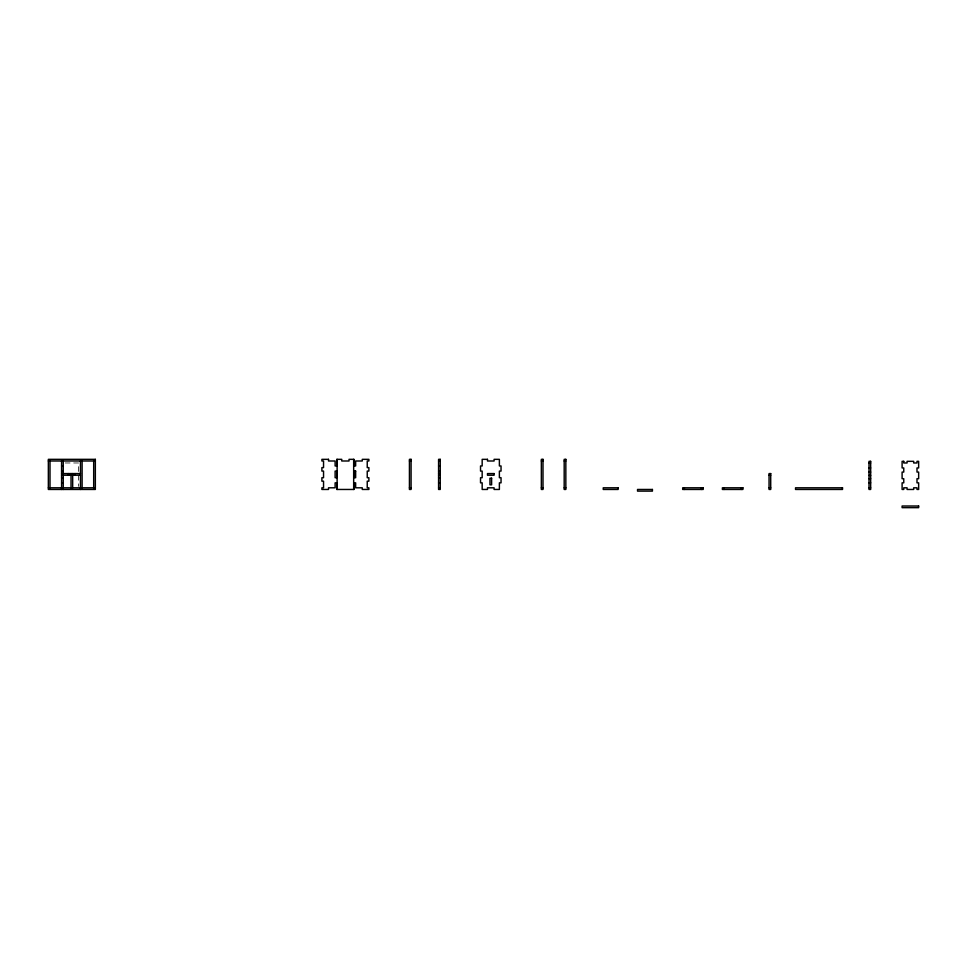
<?xml version="1.0" encoding="UTF-8"?>
<svg xmlns="http://www.w3.org/2000/svg" width="967" height="967" viewBox="0 0 967 967"><rect width="100%" height="100%" fill="white"/><g stroke="black" fill="none" stroke-linecap="round" stroke-linejoin="round"><path stroke-width="0.73" stroke-dasharray="4.83 3.63" d="M65.224 462.975L78.472 462.975L78.472 472.077M78.472 475.389L78.472 486.341"/><path stroke-width="1.45" d="M48.35 460.993L95.346 460.993M409.428 460.993L411.084 460.993M438.583 460.993L440.239 460.993M541.351 460.993L543.007 460.993M564.184 460.993L565.84 460.993M869.007 462.975L870.663 462.975M61.586 465.961L63.242 465.961M438.583 465.961L440.239 465.961M869.007 467.943L870.663 467.943M61.586 471.086L63.242 471.086M438.583 471.086L440.239 471.086M869.007 472.077L870.663 472.077M61.586 473.576L80.454 473.576M438.583 473.576L440.239 473.576M61.586 475.22L80.454 475.22M438.583 475.22L440.239 475.22M769.055 475.22L770.711 475.22M869.007 475.389L870.663 475.389M61.586 477.71L63.242 477.71M438.583 477.71L440.239 477.71M869.007 478.701L870.663 478.701M61.586 482.835L63.242 482.835M438.583 482.835L440.239 482.835M869.007 482.835L870.663 482.835M48.35 487.803L95.346 487.803M409.428 487.803L411.084 487.803M438.583 487.803L440.239 487.803M541.351 487.803L543.007 487.803M564.184 487.803L565.84 487.803M769.055 487.803L770.711 487.803M869.007 487.803L870.663 487.803M741.254 487.803L741.254 489.459M724.041 487.803L724.041 489.459M701.534 487.803L701.534 489.459M684.334 487.803L684.334 489.459M353.668 459.337L353.668 489.459M337.12 459.337L337.12 489.459M93.69 460.993L93.69 487.803M82.11 460.993L82.11 487.803M80.454 460.993L80.454 489.459M75.16 473.576L75.16 475.22M72.67 473.576L72.67 487.803M71.026 473.576L71.026 487.803M68.536 473.576L68.536 475.22M63.242 460.993L63.242 489.459M61.586 460.993L61.586 489.459M50.006 460.993L50.006 487.803M95.346 459.337L48.35 459.337L48.35 489.459L95.346 489.459L95.346 459.337M328.514 459.337L321.89 459.337L321.89 460.993L323.546 460.993L323.546 467.617L321.89 467.617L321.89 471.086L323.546 471.086L323.546 477.71L321.89 477.71L321.89 481.179L323.546 481.179L323.546 487.803L321.89 487.803L321.89 489.459L328.514 489.459L328.514 487.803L335.126 487.803L335.126 482.835L336.782 482.835L336.782 489.459L353.995 489.459L353.995 482.835L355.651 482.835L355.651 487.803L362.262 487.803L362.262 489.459L368.886 489.459L368.886 487.803L367.23 487.803L367.23 481.179L368.886 481.179L368.886 477.71L367.23 477.71L367.23 471.086L368.886 471.086L368.886 467.617L367.23 467.617L367.23 460.993L368.886 460.993L368.886 459.337L362.262 459.337L362.262 460.993L355.651 460.993L355.651 465.961L353.995 465.961L353.995 459.337L349.027 459.337L349.027 460.993L341.75 460.993L341.75 459.337L336.782 459.337L336.782 465.961L335.126 465.961L335.126 460.993L328.514 460.993L328.514 459.337M411.084 459.337L409.428 459.337L409.428 489.459L411.084 489.459L411.084 459.337M440.239 459.337L438.583 459.337L438.583 489.459L440.239 489.459L440.239 459.337M487.477 459.337L482.17 459.337L482.17 465.961L480.526 465.961L480.526 471.086L482.17 471.086L482.17 477.71L480.526 477.71L480.526 482.835L482.17 482.835L482.17 489.459L487.477 489.459L487.477 487.803L494.089 487.803L494.089 489.459L499.383 489.459L499.383 482.835L501.039 482.835L501.039 477.71L499.383 477.71L499.383 471.086L501.039 471.086L501.039 465.961L499.383 465.961L499.383 459.337L494.089 459.337L494.089 460.993L487.477 460.993L487.477 459.337M543.007 459.337L541.351 459.337L541.351 489.459L543.007 489.459L543.007 459.337M565.84 459.337L564.184 459.337L564.184 489.459L565.84 489.459L565.84 459.337M870.663 461.332L869.007 461.332L869.007 489.459L870.663 489.459L870.663 461.332M903.758 461.332L902.102 461.332L902.102 467.943L903.758 467.943L903.758 472.077L902.102 472.077L902.102 478.701L903.758 478.701L903.758 482.835L902.102 482.835L902.102 489.459L903.758 489.459L903.758 487.803L907.07 487.803L907.07 489.459L913.682 489.459L913.682 487.803L916.994 487.803L916.994 489.459L918.65 489.459L918.65 482.835L916.994 482.835L916.994 478.701L918.65 478.701L918.65 472.077L916.994 472.077L916.994 467.943L918.65 467.943L918.65 461.332L916.994 461.332L916.994 462.975L913.682 462.975L913.682 461.332L907.07 461.332L907.07 462.975L903.758 462.975L903.758 461.332M336.782 471.086L335.126 471.086L335.126 477.71L336.782 477.71L336.782 471.086M355.651 471.086L353.995 471.086L353.995 477.71L355.651 477.71L355.651 471.086M494.089 473.576L487.477 473.576L487.477 475.22L494.089 475.22L494.089 473.576M770.711 473.576L769.055 473.576L769.055 489.459L770.711 489.459L770.711 473.576M491.611 478.206L489.955 478.206L489.955 484.83L491.611 484.83L491.611 478.206M618.131 487.803L603.239 487.803L603.239 489.459L618.131 489.459L618.131 487.803M703.19 487.803L682.678 487.803L682.678 489.459L703.19 489.459L703.19 487.803M742.91 487.803L722.385 487.803L722.385 489.459L742.91 489.459L742.91 487.803M842.523 487.803L795.527 487.803L795.527 489.459L842.523 489.459L842.523 487.803M652.423 489.459L637.531 489.459L637.531 491.115L652.423 491.115L652.423 489.459M918.65 506.007L902.102 506.007L902.102 507.663L918.65 507.663L918.65 506.007"/></g></svg>
